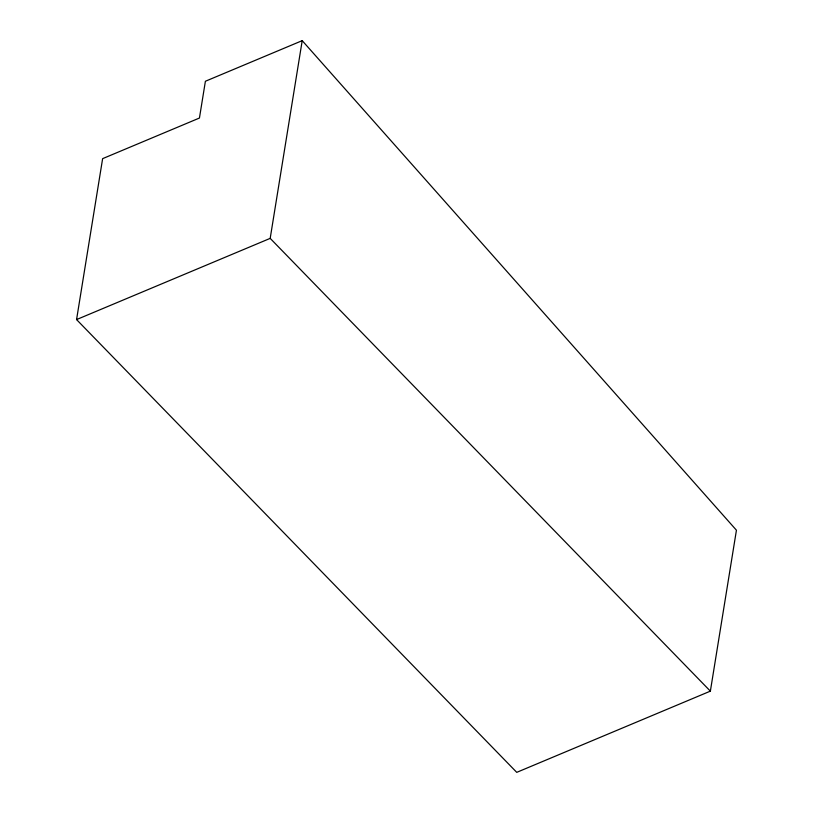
<?xml version="1.0" encoding="UTF-8"?>
<svg xmlns="http://www.w3.org/2000/svg" width="813" height="813" viewBox="0 0 813 813"><rect width="100%" height="100%" fill="white"/><g stroke="black" fill="none" stroke-linecap="round" stroke-linejoin="round"><path stroke-width="1.22" d="M76.564 319.58L102.631 158.647L199.439 118.037L205.394 81.259L302.212 40.65L736.436 530.208L710.369 691.141L516.743 772.35L76.564 319.58L270.19 238.372L302.212 40.65M270.19 238.372L710.369 691.141"/></g></svg>
